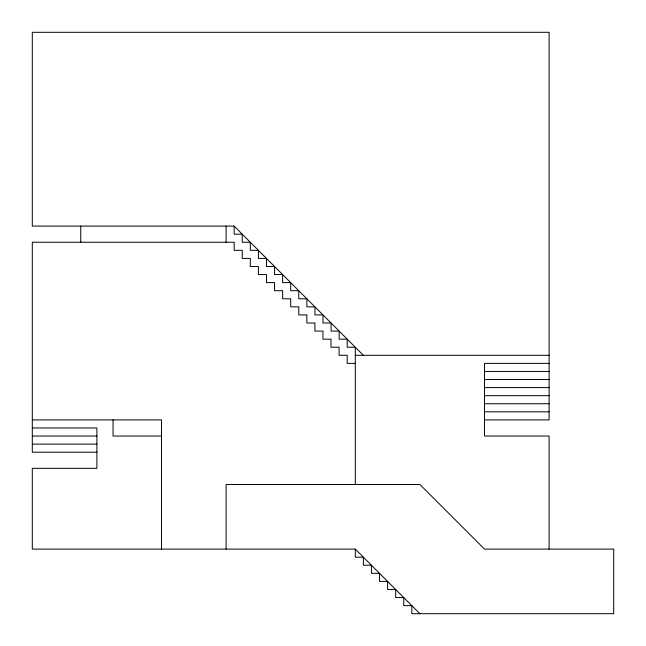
<?xml version="1.0" encoding="UTF-8"?>
<svg xmlns="http://www.w3.org/2000/svg" width="646" height="646" viewBox="0 0 646 646"><rect width="100%" height="100%" fill="white"/><g stroke="black" fill="none" stroke-linecap="round" stroke-linejoin="round"><path stroke-width="0.97" d="M363.375 355.3L234.175 226.1L32.3 226.1L32.3 32.3L549.1 32.3L549.1 419.9L484.5 419.9M355.3 355.3L549.1 355.3M355.3 363.375L347.185 363.375L347.185 355.26L339.069 355.26L339.069 347.225L331.018 347.225L331.018 339.166L322.96 339.166L322.96 331.075L314.909 331.075L314.909 323.016L306.85 323.016L306.85 314.925L298.775 314.925L298.775 306.85L290.7 306.85L290.7 298.775L282.625 298.775L282.625 290.7L274.55 290.7L274.55 282.625L266.475 282.625L266.475 274.55L258.4 274.55L258.4 266.475L250.325 266.475L250.325 258.4L242.25 258.4L242.25 250.325L234.175 250.325L234.175 242.25L32.3 242.25L32.3 452.2L96.9 452.2M549.1 363.375L484.5 363.375L484.5 436.05L549.1 436.05L549.1 549.1M484.5 371.45L549.1 371.45M484.5 379.525L549.1 379.525M484.5 387.6L549.1 387.6M484.5 395.675L549.1 395.675M484.5 403.75L549.1 403.75M484.5 411.825L549.1 411.825M32.3 419.9L161.5 419.9L161.5 549.1M32.3 427.975L96.9 427.975L96.9 468.35L32.3 468.35L32.3 549.1L355.3 549.1L419.9 613.7M32.3 436.05L96.9 436.05M161.5 436.05L113.05 436.05L113.05 419.9M32.3 444.125L96.9 444.125M355.3 484.5L355.3 347.225L347.225 347.225L347.225 339.15L339.15 339.15L339.15 331.075L331.075 331.075L331.075 323L323 323L323 314.925L314.949 314.925L314.949 306.85L306.874 306.85L306.874 298.775L298.783 298.775L298.783 290.7L290.708 290.7L290.708 282.625L282.633 282.625L282.633 274.55L274.558 274.55L274.558 266.475L266.475 266.475L266.475 258.4L258.4 258.4L258.4 250.325L250.325 250.325L250.325 242.25L242.25 242.25L242.25 234.175L234.175 234.175L234.175 226.1M355.3 549.1L355.3 557.175L363.375 557.175L363.375 565.25L371.45 565.25L371.45 573.325L379.525 573.325L379.525 581.4L387.6 581.4L387.6 589.475L395.675 589.475L395.675 597.55L403.75 597.55L403.75 605.625L411.825 605.625L411.825 613.7L613.7 613.7L613.7 549.1L484.5 549.1L419.9 484.5L226.1 484.5L226.1 549.1M226.1 226.1L226.1 242.25M80.75 226.1L80.75 242.25"/></g></svg>
